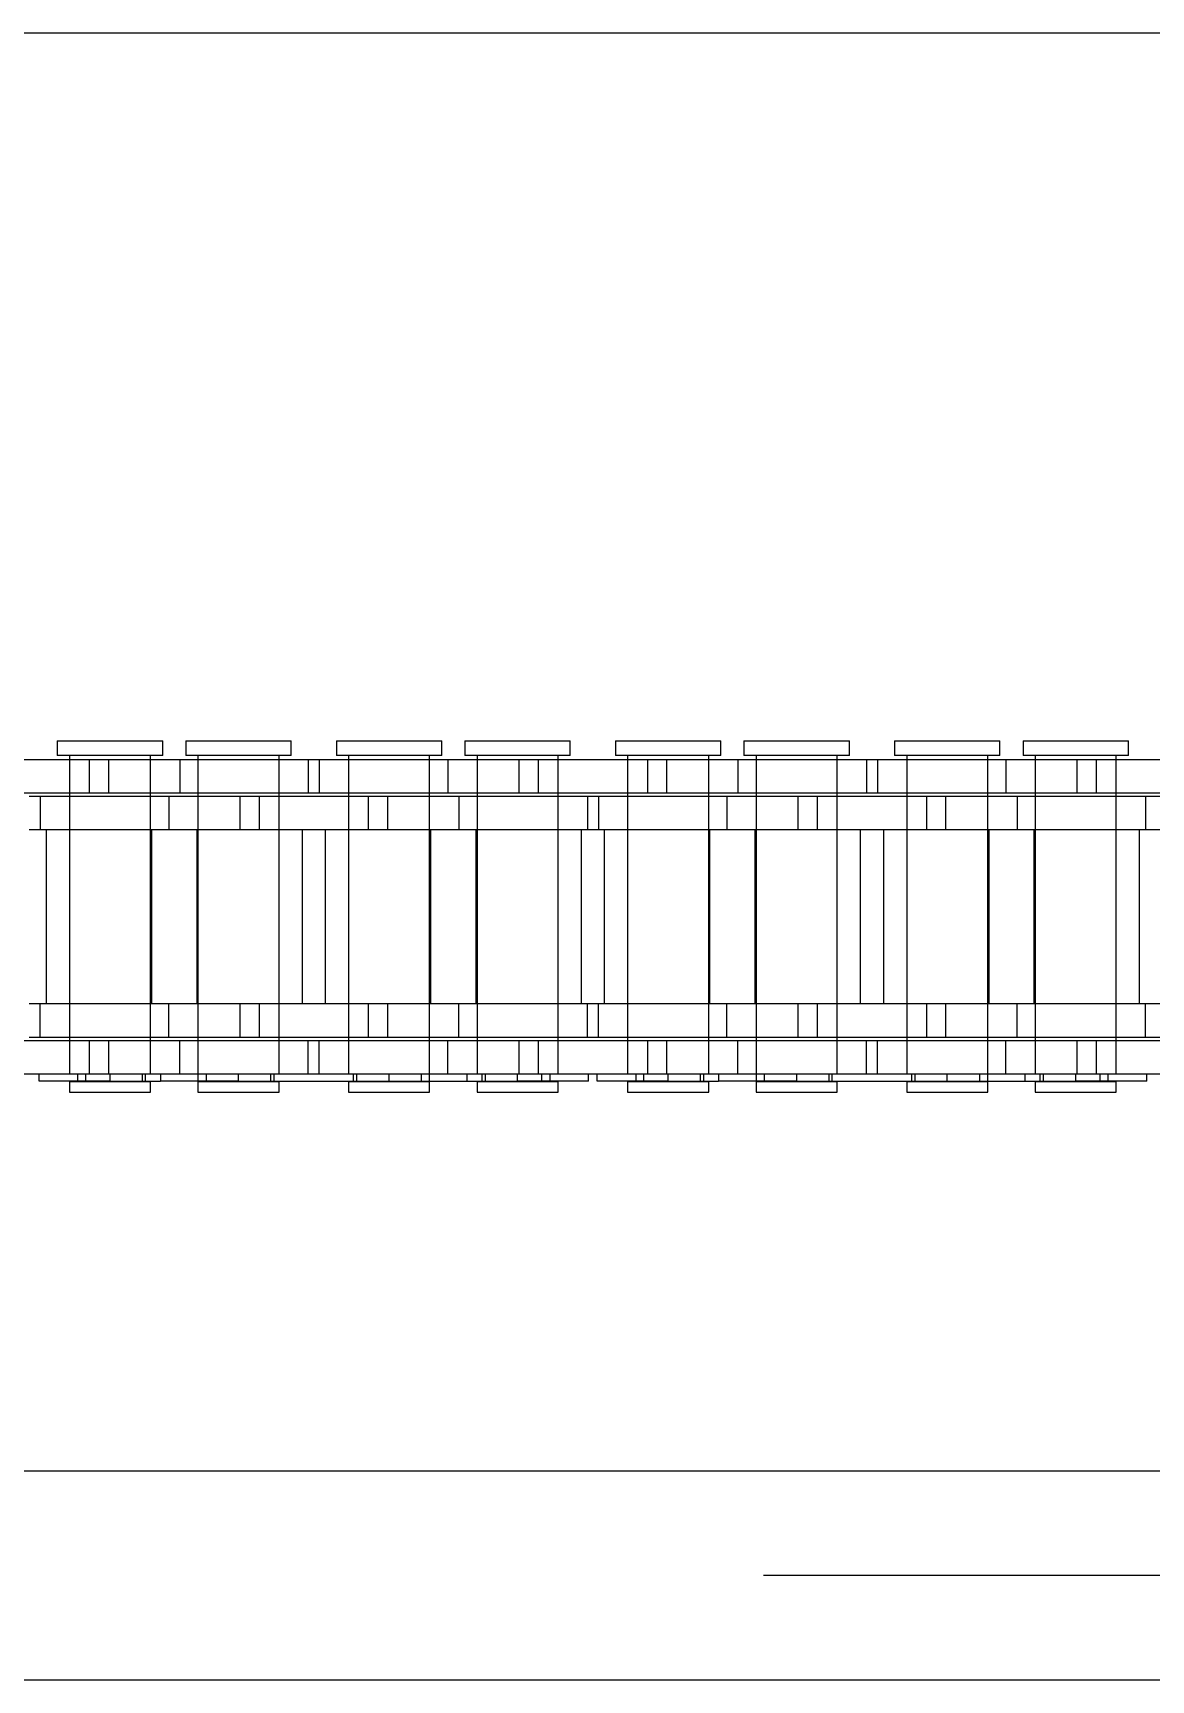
# Model space of a CAD drawing. Header units: metres. Extents: x 0 to 21025, y 0 to 14850.
# Drawn here: x 3140.4 to 3191.3, y 9046.6 to 9121.6 of the extents above; entities that cross this region are included whole.
import ezdxf

# ---------------------------------------------------------------- set-up
doc = ezdxf.new("R2010")
doc.units = ezdxf.units.M
doc.header["$LTSCALE"] = 25
doc.linetypes.add('HIDDEN2', pattern=[4.7625, 3.175, -1.5875])
doc.layers.add('SL4', color=4, linetype='Continuous')
doc.layers.add('ST1', color=7, linetype='HIDDEN2')

msp = doc.modelspace()

# ---------------------------------------------------------------- linework, layer by layer
at = {"layer": 'SL4'}
for p, q in [((2880.564, 9121.619), (4205.539, 9121.619)), ((2880.564, 9056.144), (4205.539, 9056.144)), ((4205.539, 9046.619), (2880.564, 9046.619))]:
    msp.add_line(p, q, dxfattribs=at)
at = {"layer": 'ST1'}
for p, q in [((3141.532, 9089.384), (3146.329, 9089.384)), ((3141.532, 9089.384), (3141.532, 9088.725)), ((3146.329, 9088.725), (3146.329, 9089.384)), ((3147.38, 9089.384), (3152.177, 9089.384)), ((3147.38, 9089.384), (3147.38, 9088.725)), ((3152.177, 9088.725), (3152.177, 9089.384)), ((3154.232, 9089.384), (3159.029, 9089.384)), ((3154.232, 9089.384), (3154.232, 9088.725)), ((3159.029, 9088.725), (3159.029, 9089.384)), ((3160.08, 9089.384), (3164.877, 9089.384)), ((3160.08, 9089.384), (3160.08, 9088.725)), ((3164.877, 9088.725), (3164.877, 9089.384)), ((3166.932, 9089.384), (3171.729, 9089.384)), ((3166.932, 9089.384), (3166.932, 9088.725)), ((3171.729, 9088.725), (3171.729, 9089.384)), ((3172.78, 9089.384), (3177.577, 9089.384)), ((3172.78, 9089.384), (3172.78, 9088.725)), ((3177.577, 9088.725), (3177.577, 9089.384)), ((3179.632, 9089.384), (3184.429, 9089.384)), ((3179.632, 9089.384), (3179.632, 9088.725)), ((3184.429, 9088.725), (3184.429, 9089.384)), ((3185.48, 9089.384), (3190.277, 9089.384)), ((3185.48, 9089.384), (3185.48, 9088.725)), ((3190.277, 9088.725), (3190.277, 9089.384)), ((3133.903, 9088.541), (3142.998, 9088.541)), ((3146.329, 9088.725), (3141.532, 9088.725)), ((3142.085, 9088.725), (3142.085, 9074.227)), ((3142.085, 9088.541), (3142.085, 9087.021)), ((3142.998, 9088.541), (3143.858, 9088.541)), ((3142.998, 9087.021), (3142.998, 9088.541)), ((3143.858, 9088.541), (3152.953, 9088.541)), ((3143.858, 9088.541), (3143.858, 9087.021)), ((3145.775, 9074.227), (3145.775, 9088.725)), ((3145.775, 9087.021), (3145.775, 9088.541)), ((3147.105, 9088.541), (3147.105, 9087.021)), ((3152.177, 9088.725), (3147.38, 9088.725)), ((3147.933, 9088.725), (3147.933, 9074.227)), ((3147.933, 9088.541), (3147.933, 9087.021)), ((3151.623, 9074.227), (3151.623, 9088.725)), ((3151.623, 9087.021), (3151.623, 9088.541)), ((3152.953, 9088.541), (3152.953, 9087.021)), ((3152.953, 9088.541), (3159.303, 9088.541)), ((3153.455, 9088.541), (3153.455, 9087.021)), ((3159.029, 9088.725), (3154.232, 9088.725)), ((3154.785, 9088.725), (3154.785, 9074.227)), ((3154.785, 9088.541), (3154.785, 9087.021)), ((3158.475, 9074.227), (3158.475, 9088.725)), ((3158.475, 9087.021), (3158.475, 9088.541)), ((3159.303, 9088.541), (3159.303, 9087.021)), ((3159.303, 9088.541), (3168.398, 9088.541)), ((3164.877, 9088.725), (3160.08, 9088.725)), ((3160.633, 9088.725), (3160.633, 9074.227)), ((3160.633, 9088.541), (3160.633, 9087.021)), ((3162.55, 9087.021), (3162.55, 9088.541)), ((3163.41, 9088.541), (3163.41, 9087.021)), ((3164.323, 9074.227), (3164.323, 9088.725)), ((3164.323, 9087.021), (3164.323, 9088.541)), ((3171.729, 9088.725), (3166.932, 9088.725)), ((3167.485, 9088.725), (3167.485, 9074.227)), ((3167.485, 9088.541), (3167.485, 9087.021)), ((3168.398, 9088.541), (3169.258, 9088.541)), ((3168.398, 9087.021), (3168.398, 9088.541)), ((3169.258, 9088.541), (3178.353, 9088.541)), ((3169.258, 9088.541), (3169.258, 9087.021)), ((3171.175, 9074.227), (3171.175, 9088.725)), ((3171.175, 9087.021), (3171.175, 9088.541)), ((3172.505, 9088.541), (3172.505, 9087.021)), ((3177.577, 9088.725), (3172.78, 9088.725)), ((3173.333, 9088.725), (3173.333, 9074.227)), ((3173.333, 9088.541), (3173.333, 9087.021)), ((3177.023, 9074.227), (3177.023, 9088.725)), ((3177.023, 9087.021), (3177.023, 9088.541)), ((3178.353, 9088.541), (3178.353, 9087.021)), ((3178.353, 9088.541), (3184.703, 9088.541)), ((3178.855, 9088.541), (3178.855, 9087.021)), ((3184.429, 9088.725), (3179.632, 9088.725)), ((3180.185, 9088.725), (3180.185, 9074.227)), ((3180.185, 9088.541), (3180.185, 9087.021)), ((3183.875, 9074.227), (3183.875, 9088.725)), ((3183.875, 9087.021), (3183.875, 9088.541)), ((3184.703, 9088.541), (3184.703, 9087.021)), ((3184.703, 9088.541), (3193.798, 9088.541)), ((3190.277, 9088.725), (3185.48, 9088.725)), ((3186.033, 9088.725), (3186.033, 9074.227)), ((3186.033, 9088.541), (3186.033, 9087.021)), ((3187.95, 9087.021), (3187.95, 9088.541)), ((3188.81, 9088.541), (3188.81, 9087.021)), ((3189.723, 9074.227), (3189.723, 9088.725)), ((3189.723, 9087.021), (3189.723, 9088.541)), ((3133.903, 9087.021), (3142.998, 9087.021)), ((3142.998, 9087.021), (3143.858, 9087.021)), ((3143.858, 9087.021), (3152.953, 9087.021)), ((3152.953, 9087.021), (3159.303, 9087.021)), ((3159.303, 9087.021), (3168.398, 9087.021)), ((3168.398, 9087.021), (3169.258, 9087.021)), ((3169.258, 9087.021), (3178.353, 9087.021)), ((3178.353, 9087.021), (3184.703, 9087.021)), ((3184.703, 9087.021), (3193.798, 9087.021)), ((3140.253, 9086.869), (3146.603, 9086.869)), ((3140.755, 9086.869), (3140.755, 9085.349)), ((3142.085, 9086.869), (3142.085, 9085.349)), ((3145.775, 9085.349), (3145.775, 9086.869)), ((3146.603, 9086.869), (3146.603, 9085.349)), ((3146.603, 9086.869), (3155.698, 9086.869)), ((3147.933, 9086.869), (3147.933, 9085.349)), ((3149.85, 9085.349), (3149.85, 9086.869)), ((3150.71, 9086.869), (3150.71, 9085.349)), ((3151.623, 9085.349), (3151.623, 9086.869)), ((3154.785, 9086.869), (3154.785, 9085.349)), ((3155.698, 9086.869), (3156.558, 9086.869)), ((3155.698, 9085.349), (3155.698, 9086.869)), ((3156.558, 9086.869), (3165.653, 9086.869)), ((3156.558, 9086.869), (3156.558, 9085.349)), ((3158.475, 9085.349), (3158.475, 9086.869)), ((3159.805, 9086.869), (3159.805, 9085.349)), ((3160.633, 9086.869), (3160.633, 9085.349)), ((3164.323, 9085.349), (3164.323, 9086.869)), ((3165.653, 9086.869), (3165.653, 9085.349)), ((3165.653, 9086.869), (3172.003, 9086.869)), ((3166.155, 9086.869), (3166.155, 9085.349)), ((3167.485, 9086.869), (3167.485, 9085.349)), ((3171.175, 9085.349), (3171.175, 9086.869)), ((3172.003, 9086.869), (3172.003, 9085.349)), ((3172.003, 9086.869), (3181.098, 9086.869)), ((3173.333, 9086.869), (3173.333, 9085.349)), ((3175.25, 9085.349), (3175.25, 9086.869)), ((3176.11, 9086.869), (3176.11, 9085.349)), ((3177.023, 9085.349), (3177.023, 9086.869)), ((3180.185, 9086.869), (3180.185, 9085.349)), ((3181.098, 9086.869), (3181.958, 9086.869)), ((3181.098, 9085.349), (3181.098, 9086.869)), ((3181.958, 9086.869), (3191.053, 9086.869)), ((3181.958, 9086.869), (3181.958, 9085.349)), ((3183.875, 9085.349), (3183.875, 9086.869)), ((3185.205, 9086.869), (3185.205, 9085.349)), ((3186.033, 9086.869), (3186.033, 9085.349)), ((3189.723, 9085.349), (3189.723, 9086.869)), ((3191.053, 9086.869), (3191.053, 9085.349)), ((3191.053, 9086.869), (3197.403, 9086.869)), ((3140.253, 9085.349), (3146.603, 9085.349)), ((3141.038, 9077.419), (3141.038, 9085.349)), ((3142.085, 9085.349), (3142.085, 9077.419)), ((3145.775, 9077.419), (3145.775, 9085.349)), ((3145.818, 9085.349), (3145.818, 9077.419)), ((3146.603, 9085.349), (3155.698, 9085.349)), ((3147.89, 9077.419), (3147.89, 9085.349)), ((3147.933, 9085.349), (3147.933, 9077.419)), ((3151.623, 9077.419), (3151.623, 9085.349)), ((3152.67, 9085.349), (3152.67, 9077.419)), ((3153.738, 9077.419), (3153.738, 9085.349)), ((3154.785, 9085.349), (3154.785, 9077.419)), ((3155.698, 9085.349), (3156.558, 9085.349)), ((3156.558, 9085.349), (3165.653, 9085.349)), ((3158.475, 9077.419), (3158.475, 9085.349)), ((3158.518, 9085.349), (3158.518, 9077.419)), ((3160.59, 9077.419), (3160.59, 9085.349)), ((3160.633, 9085.349), (3160.633, 9077.419)), ((3164.323, 9077.419), (3164.323, 9085.349)), ((3165.37, 9085.349), (3165.37, 9077.419)), ((3165.653, 9085.349), (3172.003, 9085.349)), ((3166.438, 9077.419), (3166.438, 9085.349)), ((3167.485, 9085.349), (3167.485, 9077.419)), ((3171.175, 9077.419), (3171.175, 9085.349)), ((3171.218, 9085.349), (3171.218, 9077.419)), ((3172.003, 9085.349), (3181.098, 9085.349)), ((3173.29, 9077.419), (3173.29, 9085.349)), ((3173.333, 9085.349), (3173.333, 9077.419)), ((3177.023, 9077.419), (3177.023, 9085.349)), ((3178.07, 9085.349), (3178.07, 9077.419)), ((3179.138, 9077.419), (3179.138, 9085.349)), ((3180.185, 9085.349), (3180.185, 9077.419)), ((3181.098, 9085.349), (3181.958, 9085.349)), ((3181.958, 9085.349), (3191.053, 9085.349)), ((3183.875, 9077.419), (3183.875, 9085.349)), ((3183.918, 9085.349), (3183.918, 9077.419)), ((3185.99, 9077.419), (3185.99, 9085.349)), ((3186.033, 9085.349), (3186.033, 9077.419)), ((3189.723, 9077.419), (3189.723, 9085.349)), ((3190.77, 9085.349), (3190.77, 9077.419)), ((3191.053, 9085.349), (3197.403, 9085.349)), ((3140.253, 9077.419), (3146.603, 9077.419)), ((3140.755, 9075.899), (3140.755, 9077.419)), ((3142.085, 9077.419), (3142.085, 9075.899)), ((3145.775, 9075.899), (3145.775, 9077.419)), ((3146.603, 9075.899), (3146.603, 9077.419)), ((3146.603, 9077.419), (3155.698, 9077.419)), ((3147.933, 9077.419), (3147.933, 9075.899)), ((3149.85, 9075.899), (3149.85, 9077.419)), ((3150.71, 9077.419), (3150.71, 9075.899)), ((3151.623, 9075.899), (3151.623, 9077.419)), ((3154.785, 9077.419), (3154.785, 9075.899)), ((3155.698, 9077.419), (3156.558, 9077.419)), ((3155.698, 9075.899), (3155.698, 9077.419)), ((3156.558, 9077.419), (3165.653, 9077.419)), ((3156.558, 9077.419), (3156.558, 9075.899)), ((3158.475, 9075.899), (3158.475, 9077.419)), ((3159.805, 9075.899), (3159.805, 9077.419)), ((3160.633, 9077.419), (3160.633, 9075.899)), ((3164.323, 9075.899), (3164.323, 9077.419)), ((3165.653, 9075.899), (3165.653, 9077.419)), ((3165.653, 9077.419), (3172.003, 9077.419)), ((3166.155, 9075.899), (3166.155, 9077.419)), ((3167.485, 9077.419), (3167.485, 9075.899)), ((3171.175, 9075.899), (3171.175, 9077.419)), ((3172.003, 9075.899), (3172.003, 9077.419)), ((3172.003, 9077.419), (3181.098, 9077.419)), ((3173.333, 9077.419), (3173.333, 9075.899)), ((3175.25, 9075.899), (3175.25, 9077.419)), ((3176.11, 9077.419), (3176.11, 9075.899)), ((3177.023, 9075.899), (3177.023, 9077.419)), ((3180.185, 9077.419), (3180.185, 9075.899)), ((3181.098, 9077.419), (3181.958, 9077.419)), ((3181.098, 9075.899), (3181.098, 9077.419)), ((3181.958, 9077.419), (3191.053, 9077.419)), ((3181.958, 9077.419), (3181.958, 9075.899)), ((3183.875, 9075.899), (3183.875, 9077.419)), ((3185.205, 9075.899), (3185.205, 9077.419)), ((3186.033, 9077.419), (3186.033, 9075.899)), ((3189.723, 9075.899), (3189.723, 9077.419)), ((3191.053, 9075.899), (3191.053, 9077.419)), ((3191.053, 9077.419), (3197.403, 9077.419)), ((3140.253, 9075.899), (3146.603, 9075.899)), ((3146.603, 9075.899), (3155.698, 9075.899)), ((3155.698, 9075.899), (3156.558, 9075.899)), ((3156.558, 9075.899), (3165.653, 9075.899)), ((3165.653, 9075.899), (3172.003, 9075.899)), ((3172.003, 9075.899), (3181.098, 9075.899)), ((3181.098, 9075.899), (3181.958, 9075.899)), ((3181.958, 9075.899), (3191.053, 9075.899)), ((3191.053, 9075.899), (3197.403, 9075.899)), ((3133.903, 9075.747), (3142.998, 9075.747)), ((3142.085, 9075.747), (3142.085, 9074.227)), ((3142.998, 9075.747), (3143.858, 9075.747)), ((3142.998, 9074.227), (3142.998, 9075.747)), ((3143.858, 9075.747), (3152.953, 9075.747)), ((3143.858, 9075.747), (3143.858, 9074.227)), ((3145.775, 9074.227), (3145.775, 9075.747)), ((3147.105, 9074.227), (3147.105, 9075.747)), ((3147.933, 9075.747), (3147.933, 9073.894)), ((3151.623, 9074.227), (3151.623, 9075.747)), ((3152.953, 9074.227), (3152.953, 9075.747)), ((3152.953, 9075.747), (3159.303, 9075.747)), ((3153.455, 9074.227), (3153.455, 9075.747)), ((3154.785, 9075.747), (3154.785, 9074.227)), ((3158.475, 9073.894), (3158.475, 9075.747)), ((3159.303, 9074.227), (3159.303, 9075.747)), ((3159.303, 9075.747), (3168.398, 9075.747)), ((3160.633, 9075.747), (3160.633, 9074.227)), ((3162.55, 9074.227), (3162.55, 9075.747)), ((3163.41, 9075.747), (3163.41, 9074.227)), ((3164.323, 9074.227), (3164.323, 9075.747)), ((3167.485, 9075.747), (3167.485, 9074.227)), ((3168.398, 9075.747), (3169.258, 9075.747)), ((3168.398, 9074.227), (3168.398, 9075.747)), ((3169.258, 9075.747), (3178.353, 9075.747)), ((3169.258, 9075.747), (3169.258, 9074.227)), ((3171.175, 9074.227), (3171.175, 9075.747)), ((3172.505, 9074.227), (3172.505, 9075.747)), ((3173.333, 9075.747), (3173.333, 9073.894)), ((3177.023, 9074.227), (3177.023, 9075.747)), ((3178.353, 9074.227), (3178.353, 9075.747)), ((3178.353, 9075.747), (3184.703, 9075.747)), ((3178.855, 9074.227), (3178.855, 9075.747)), ((3180.185, 9075.747), (3180.185, 9074.227)), ((3183.875, 9073.894), (3183.875, 9075.747)), ((3184.703, 9074.227), (3184.703, 9075.747)), ((3184.703, 9075.747), (3193.798, 9075.747)), ((3186.033, 9075.747), (3186.033, 9074.227)), ((3187.95, 9074.227), (3187.95, 9075.747)), ((3188.81, 9075.747), (3188.81, 9074.227)), ((3189.723, 9074.227), (3189.723, 9075.747)), ((3133.903, 9074.227), (3142.998, 9074.227)), ((3140.699, 9073.894), (3140.699, 9074.227)), ((3143.93, 9073.894), (3140.699, 9073.894)), ((3145.775, 9073.858), (3142.085, 9073.858)), ((3142.085, 9073.858), (3142.085, 9073.384)), ((3142.454, 9074.227), (3142.454, 9073.858)), ((3142.823, 9073.894), (3142.823, 9074.227)), ((3142.998, 9074.227), (3143.858, 9074.227)), ((3143.858, 9074.227), (3152.953, 9074.227)), ((3143.93, 9073.894), (3143.93, 9074.227)), ((3143.93, 9073.894), (3146.226, 9073.894)), ((3145.406, 9073.858), (3145.406, 9074.227)), ((3145.549, 9073.894), (3145.549, 9074.227)), ((3145.775, 9073.384), (3145.775, 9073.858)), ((3146.226, 9074.227), (3146.226, 9073.894)), ((3149.778, 9073.894), (3146.226, 9073.894)), ((3151.623, 9073.858), (3147.933, 9073.858)), ((3147.933, 9073.858), (3147.933, 9073.384)), ((3148.302, 9074.227), (3148.302, 9073.858)), ((3149.778, 9073.894), (3149.778, 9074.227)), ((3149.778, 9073.894), (3162.478, 9073.894)), ((3151.254, 9073.858), (3151.254, 9074.227)), ((3151.397, 9073.894), (3151.397, 9074.227)), ((3151.623, 9073.384), (3151.623, 9073.858)), ((3152.953, 9074.227), (3159.303, 9074.227)), ((3158.475, 9073.858), (3154.785, 9073.858)), ((3154.785, 9073.858), (3154.785, 9073.384)), ((3155.011, 9073.894), (3155.011, 9074.227)), ((3155.154, 9074.227), (3155.154, 9073.858)), ((3156.63, 9073.894), (3156.63, 9074.227)), ((3158.106, 9073.858), (3158.106, 9074.227)), ((3158.475, 9073.384), (3158.475, 9073.858)), ((3159.303, 9074.227), (3168.398, 9074.227)), ((3160.182, 9073.894), (3160.182, 9074.227)), ((3164.323, 9073.858), (3160.633, 9073.858)), ((3160.633, 9073.858), (3160.633, 9073.384)), ((3160.859, 9073.894), (3160.859, 9074.227)), ((3161.002, 9074.227), (3161.002, 9073.858)), ((3162.478, 9073.894), (3162.478, 9074.227)), ((3165.709, 9073.894), (3162.478, 9073.894)), ((3163.585, 9073.894), (3163.585, 9074.227)), ((3163.954, 9073.858), (3163.954, 9074.227)), ((3164.323, 9073.384), (3164.323, 9073.858)), ((3165.709, 9073.894), (3165.709, 9074.227)), ((3166.099, 9073.894), (3166.099, 9074.227)), ((3169.33, 9073.894), (3166.099, 9073.894)), ((3171.175, 9073.858), (3167.485, 9073.858)), ((3167.485, 9073.858), (3167.485, 9073.384)), ((3167.854, 9074.227), (3167.854, 9073.858)), ((3168.223, 9073.894), (3168.223, 9074.227)), ((3168.398, 9074.227), (3169.258, 9074.227)), ((3169.258, 9074.227), (3178.353, 9074.227)), ((3169.33, 9073.894), (3169.33, 9074.227)), ((3169.33, 9073.894), (3171.626, 9073.894)), ((3170.806, 9073.858), (3170.806, 9074.227)), ((3170.949, 9073.894), (3170.949, 9074.227)), ((3171.175, 9073.384), (3171.175, 9073.858)), ((3171.626, 9074.227), (3171.626, 9073.894)), ((3175.178, 9073.894), (3171.626, 9073.894)), ((3177.023, 9073.858), (3173.333, 9073.858)), ((3173.333, 9073.858), (3173.333, 9073.384)), ((3173.702, 9074.227), (3173.702, 9073.858)), ((3175.178, 9073.894), (3175.178, 9074.227)), ((3175.178, 9073.894), (3187.878, 9073.894)), ((3176.654, 9073.858), (3176.654, 9074.227)), ((3176.797, 9073.894), (3176.797, 9074.227)), ((3177.023, 9073.384), (3177.023, 9073.858)), ((3178.353, 9074.227), (3184.703, 9074.227)), ((3183.875, 9073.858), (3180.185, 9073.858)), ((3180.185, 9073.858), (3180.185, 9073.384)), ((3180.411, 9073.894), (3180.411, 9074.227)), ((3180.554, 9074.227), (3180.554, 9073.858)), ((3182.03, 9073.894), (3182.03, 9074.227)), ((3183.506, 9073.858), (3183.506, 9074.227)), ((3183.875, 9073.384), (3183.875, 9073.858)), ((3184.703, 9074.227), (3193.798, 9074.227)), ((3185.582, 9073.894), (3185.582, 9074.227)), ((3189.723, 9073.858), (3186.033, 9073.858)), ((3186.033, 9073.858), (3186.033, 9073.384)), ((3186.259, 9073.894), (3186.259, 9074.227)), ((3186.402, 9074.227), (3186.402, 9073.858)), ((3187.878, 9073.894), (3187.878, 9074.227)), ((3191.109, 9073.894), (3187.878, 9073.894)), ((3188.985, 9073.894), (3188.985, 9074.227)), ((3189.354, 9073.858), (3189.354, 9074.227)), ((3189.723, 9073.384), (3189.723, 9073.858)), ((3191.109, 9073.894), (3191.109, 9074.227)), ((3142.085, 9073.384), (3145.775, 9073.384)), ((3147.933, 9073.384), (3151.623, 9073.384)), ((3154.785, 9073.384), (3158.475, 9073.384)), ((3160.633, 9073.384), (3164.323, 9073.384)), ((3167.485, 9073.384), (3171.175, 9073.384)), ((3173.333, 9073.384), (3177.023, 9073.384)), ((3180.185, 9073.384), (3183.875, 9073.384)), ((3186.033, 9073.384), (3189.723, 9073.384)), ((2880.564, 9056.144), (4205.539, 9056.144)), ((4205.539, 9051.381), (2880.564, 9051.381))]:
    msp.add_line(p, q, dxfattribs=at)

doc.saveas('drawing.dxf')
